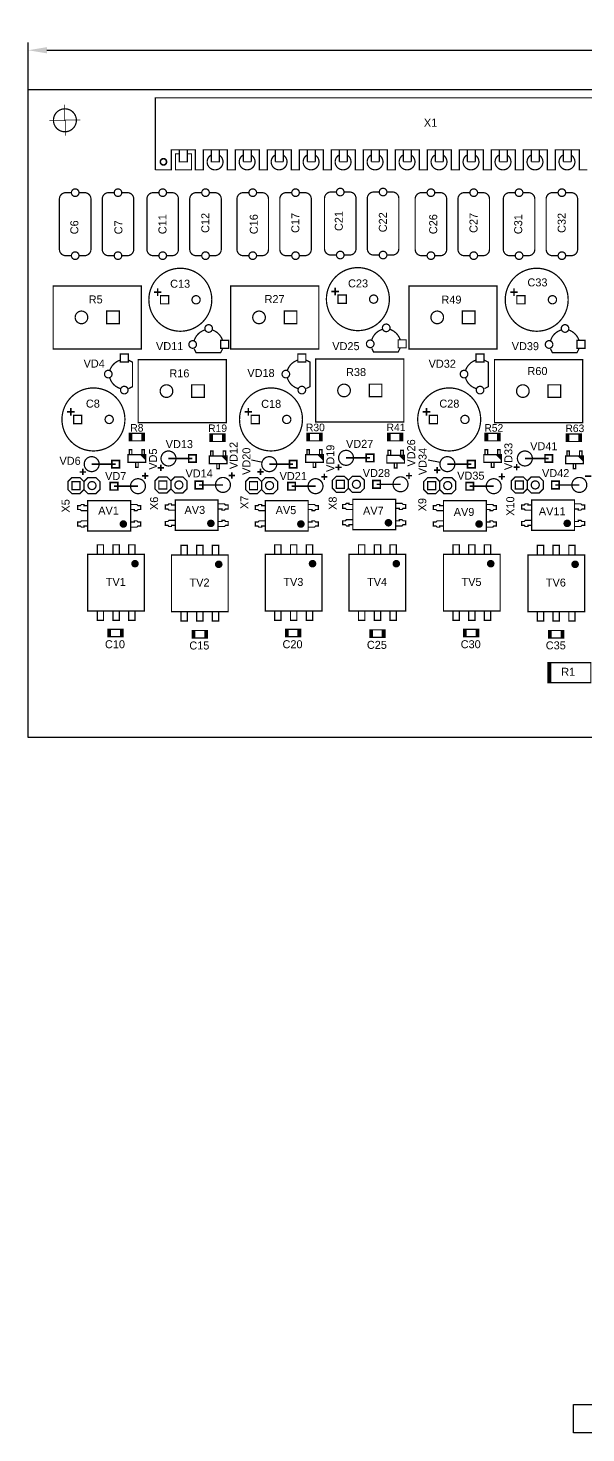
# Model space of a CAD drawing. Extents: x -76 to 472, y -275 to 339.
# Drawn here: x -76.5 to 12.1, y -261.5 to -38.4 of the extents above; entities that cross this region are included whole.
import ezdxf
from ezdxf.enums import TextEntityAlignment as Align

# ---------------------------------------------------------------- set-up
doc = ezdxf.new("R2010")
doc.units = 0
doc.header["$MEASUREMENT"] = 0
doc.layers.get('0').update_dxf_attribs({"linetype": 'CONTINUOUS'})
doc.layers.get('Defpoints').update_dxf_attribs({"linetype": 'CONTINUOUS'})
doc.layers.add('BOARD', color=173, linetype='CONTINUOUS')
doc.layers.add('TOP', color=7, linetype='CONTINUOUS')
doc.layers.add('РАЗМЕРЫ', color=7, linetype='CONTINUOUS', lineweight=25)
doc.styles.add('ГОСТ А', font='', dxfattribs={"oblique": 15})
doc.styles.get('ГОСТ А').set_extended_font_data('GOST 2.304 type A')
doc.dimstyles.new('ГОСТ', dxfattribs={"dimscale": 0, "dimtxt": 2.5, "dimasz": 3, "dimexe": 1.25, "dimexo": 0, "dimtad": 1, "dimtoh": 1, "dimdec": 1, "dimrnd": 0.5, "dimtxsty": 'ГОСТ А', "dimcen": 5, "dimadec": 1, "dimazin": 2, "dimtfac": 0.75, "dimtdec": 4, "dimtmove": 1, "dimatfit": 3, "dimfxl": 1, "dimtolj": 1, "dimarcsym": 0})

# ---------------------------------------------------------------- blocks, each defined once
blk = doc.blocks.new('*D21')
at = {"layer": 'Defpoints', "color": 0}
for p in [(156.418, -41.96), (-76.5, -48.21), (156.418, -48.21)]:
    blk.add_point(p, dxfattribs=at)
at = {"layer": 'РАЗМЕРЫ', "color": 0, "lineweight": -2}
for p, q in [((-76.5, -48.21), (-76.5, -40.71)), ((-73.5, -41.96), (153.418, -41.96)), ((156.418, -48.21), (156.418, -40.71))]:
    blk.add_line(p, q, dxfattribs=at)
at = {"layer": 'РАЗМЕРЫ', "color": 0}
for points in [[(-73.5, -41.46), (-73.5, -42.46), (-76.5, -41.96)], [(153.418, -42.46), (153.418, -41.46), (156.418, -41.96)]]:
    blk.add_solid(points, dxfattribs=at)
at = {"layer": 'РАЗМЕРЫ', "color": 0, "linetype": 'ByBlock', "insert": (39.959, -40.085), "char_height": 2.5, "attachment_point": 5, "style": 'ГОСТ А'}
blk.add_mtext('\\A1;233*', dxfattribs=at)

msp = doc.modelspace()

# ---------------------------------------------------------------- linework, layer by layer
at = {"linetype": 'Continuous'}
msp.add_lwpolyline([(10.11, -256.95), (30.11, -256.95), (30.11, -261.45), (10.11, -261.45)], close=True, dxfattribs=at)
at = {"layer": 'BOARD'}
msp.add_lwpolyline([(156.42, -151.08), (-76.5, -151.08), (-76.5, -48.21), (156.42, -48.21)], close=True, dxfattribs=at)
at = {"layer": 'TOP', "linetype": 'ByBlock'}
for p, q in [((-39.47, -107.37), (-41.02, -107.01)), ((-11.06, -107.42), (-12.97, -107.01))]:
    msp.add_line(p, q, dxfattribs=at)
at = {"layer": 'TOP'}
for points, const_width in [([(-70.65, -51.26, -0.999945), (-70.65, -54.9, -1.000055), (-70.65, -51.26)], 0.2), ([(-55, -59.55, 1), (-55, -59.8, 1), (-55, -59.55)], 1), ([(-47.39, -58.58, 3.654356), (-46.11, -58.64)], 0.2), ([(-42.31, -58.58, 3.654339), (-41.03, -58.63)], 0.2), ([(-37.23, -58.58, 3.654339), (-35.95, -58.63)], 0.2), ([(-32.15, -58.58, 3.654339), (-30.87, -58.63)], 0.2), ([(-27.07, -58.58, 3.654339), (-25.79, -58.63)], 0.2), ([(-21.99, -58.58, 3.654339), (-20.71, -58.63)], 0.2), ([(-16.91, -58.58, 3.654339), (-15.63, -58.63)], 0.2), ([(-11.83, -58.58, 3.654339), (-10.55, -58.63)], 0.2), ([(-6.75, -58.58, 3.654339), (-5.47, -58.63)], 0.2), ([(-1.67, -58.58, 3.654339), (-0.39, -58.63)], 0.2), ([(3.41, -58.58, 3.654339), (4.69, -58.63)], 0.2), ([(8.49, -58.58, 3.654339), (9.77, -58.63)], 0.2), ([(-69.62, -64.57), (-70.52, -64.57, 0.414214), (-71.52, -65.57), (-71.52, -73.57, 0.414214), (-70.52, -74.57), (-69.62, -74.57)], 0.2), ([(-69.02, -63.97, 1), (-69.02, -65.17, 1), (-69.02, -63.97)], 0.2), ([(-68.42, -64.57), (-67.52, -64.57, -0.414214), (-66.52, -65.57), (-66.52, -73.57, -0.414214), (-67.52, -74.57), (-68.42, -74.57)], 0.2), ([(-62.82, -74.57), (-63.72, -74.57, -0.414214), (-64.72, -73.57), (-64.72, -65.57, -0.414214), (-63.72, -64.57), (-62.82, -64.57)], 0.2), ([(-62.22, -63.97, 1), (-62.22, -65.17, 1), (-62.22, -63.97)], 0.2), ([(-61.62, -74.57), (-60.72, -74.57, 0.414214), (-59.72, -73.57), (-59.72, -65.57, 0.414214), (-60.72, -64.57), (-61.62, -64.57)], 0.2), ([(-55.72, -64.57), (-56.62, -64.57, 0.414214), (-57.62, -65.57), (-57.62, -73.57, 0.414214), (-56.62, -74.57), (-55.72, -74.57)], 0.2), ([(-55.12, -63.97, 1), (-55.12, -65.17, 1), (-55.12, -63.97)], 0.2), ([(-54.52, -64.57), (-53.62, -64.57, -0.414214), (-52.62, -65.57), (-52.62, -73.57, -0.414214), (-53.62, -74.57), (-54.52, -74.57)], 0.2), ([(-48.92, -74.57), (-49.82, -74.57, -0.414214), (-50.82, -73.57), (-50.82, -65.57, -0.414214), (-49.82, -64.57), (-48.92, -64.57)], 0.2), ([(-48.32, -63.97, 1), (-48.32, -65.17, 1), (-48.32, -63.97)], 0.2), ([(-47.72, -74.57), (-46.82, -74.57, 0.414214), (-45.82, -73.57), (-45.82, -65.57, 0.414214), (-46.82, -64.57), (-47.72, -64.57)], 0.2), ([(-41.42, -64.57), (-42.32, -64.57, 0.414214), (-43.32, -65.57), (-43.32, -73.57, 0.414214), (-42.32, -74.57), (-41.42, -74.57)], 0.2), ([(-40.82, -63.97, 1), (-40.82, -65.17, 1), (-40.82, -63.97)], 0.2), ([(-40.22, -64.57), (-39.32, -64.57, -0.414214), (-38.32, -65.57), (-38.32, -73.57, -0.414214), (-39.32, -74.57), (-40.22, -74.57)], 0.2), ([(-34.62, -74.57), (-35.52, -74.57, -0.414214), (-36.52, -73.57), (-36.52, -65.57, -0.414214), (-35.52, -64.57), (-34.62, -64.57)], 0.2), ([(-34.02, -63.97, 1), (-34.02, -65.17, 1), (-34.02, -63.97)], 0.2), ([(-33.42, -74.57), (-32.52, -74.57, 0.414214), (-31.52, -73.57), (-31.52, -65.57, 0.414214), (-32.52, -64.57), (-33.42, -64.57)], 0.2), ([(-27.52, -64.47), (-28.42, -64.47, 0.414214), (-29.42, -65.47), (-29.42, -73.47, 0.414214), (-28.42, -74.47), (-27.52, -74.47)], 0.2), ([(-26.92, -63.87, 1), (-26.92, -65.07, 1), (-26.92, -63.87)], 0.2), ([(-26.32, -64.47), (-25.42, -64.47, -0.414214), (-24.42, -65.47), (-24.42, -73.47, -0.414214), (-25.42, -74.47), (-26.32, -74.47)], 0.2), ([(-20.72, -74.47), (-21.62, -74.47, -0.414214), (-22.62, -73.47), (-22.62, -65.47, -0.414214), (-21.62, -64.47), (-20.72, -64.47)], 0.2), ([(-20.12, -63.87, 1), (-20.12, -65.07, 1), (-20.12, -63.87)], 0.2), ([(-19.52, -74.47), (-18.62, -74.47, 0.414214), (-17.62, -73.47), (-17.62, -65.47, 0.414214), (-18.62, -64.47), (-19.52, -64.47)], 0.2), ([(-13.12, -64.57), (-14.02, -64.57, 0.414214), (-15.02, -65.57), (-15.02, -73.57, 0.414214), (-14.02, -74.57), (-13.12, -74.57)], 0.2), ([(-12.52, -63.97, 1), (-12.52, -65.17, 1), (-12.52, -63.97)], 0.2), ([(-11.92, -64.57), (-11.02, -64.57, -0.414214), (-10.02, -65.57), (-10.02, -73.57, -0.414214), (-11.02, -74.57), (-11.92, -74.57)], 0.2), ([(-6.32, -74.57), (-7.22, -74.57, -0.414214), (-8.22, -73.57), (-8.22, -65.57, -0.414214), (-7.22, -64.57), (-6.32, -64.57)], 0.2), ([(-5.72, -63.97, 1), (-5.72, -65.17, 1), (-5.72, -63.97)], 0.2), ([(-5.12, -74.57), (-4.22, -74.57, 0.414214), (-3.22, -73.57), (-3.22, -65.57, 0.414214), (-4.22, -64.57), (-5.12, -64.57)], 0.2), ([(0.88, -64.57), (-0.02, -64.57, 0.414214), (-1.02, -65.57), (-1.02, -73.57, 0.414214), (-0.02, -74.57), (0.88, -74.57)], 0.2), ([(1.48, -63.97, 1), (1.48, -65.17, 1), (1.48, -63.97)], 0.2), ([(2.08, -64.57), (2.98, -64.57, -0.414214), (3.98, -65.57), (3.98, -73.57, -0.414214), (2.98, -74.57), (2.08, -74.57)], 0.2), ([(7.68, -74.57), (6.78, -74.57, -0.414214), (5.78, -73.57), (5.78, -65.57, -0.414214), (6.78, -64.57), (7.68, -64.57)], 0.2), ([(8.28, -63.97, 1), (8.28, -65.17, 1), (8.28, -63.97)], 0.2), ([(8.88, -74.57), (9.78, -74.57, 0.414214), (10.78, -73.57), (10.78, -65.57, 0.414214), (9.78, -64.57), (8.88, -64.57)], 0.2), ([(-69.02, -73.97, 1), (-69.02, -75.17, 1), (-69.02, -73.97)], 0.2), ([(-62.22, -73.97, 1), (-62.22, -75.17, 1), (-62.22, -73.97)], 0.2), ([(-55.12, -73.97, 1), (-55.12, -75.17, 1), (-55.12, -73.97)], 0.2), ([(-48.32, -73.97, 1), (-48.32, -75.17, 1), (-48.32, -73.97)], 0.2), ([(-40.82, -73.97, 1), (-40.82, -75.17, 1), (-40.82, -73.97)], 0.2), ([(-34.02, -73.97, 1), (-34.02, -75.17, 1), (-34.02, -73.97)], 0.2), ([(-26.92, -73.87, 1), (-26.92, -75.07, 1), (-26.92, -73.87)], 0.2), ([(-20.12, -73.87, 1), (-20.12, -75.07, 1), (-20.12, -73.87)], 0.2), ([(-12.52, -73.97, 1), (-12.52, -75.17, 1), (-12.52, -73.97)], 0.2), ([(-5.72, -73.97, 1), (-5.72, -75.17, 1), (-5.72, -73.97)], 0.2), ([(1.48, -73.97, 1), (1.48, -75.17, 1), (1.48, -73.97)], 0.2), ([(8.28, -73.97, 1), (8.28, -75.17, 1), (8.28, -73.97)], 0.2), ([(-52.32, -76.57, 1), (-52.32, -86.57, 1), (-52.32, -76.57)], 0.2), ([(-24.12, -76.47, 1), (-24.12, -86.47, 1), (-24.12, -76.47)], 0.2), ([(4.28, -76.57, 1), (4.28, -86.57, 1), (4.28, -76.57)], 0.2), ([(-49.82, -80.92, 1), (-49.82, -82.22, 1), (-49.82, -80.92)], 0.2), ([(-49.82, -80.92, 1), (-49.82, -82.22, 1), (-49.82, -80.92)], 0.2), ([(-21.62, -80.82, 1), (-21.62, -82.12, 1), (-21.62, -80.82)], 0.2), ([(-21.62, -80.82, 1), (-21.62, -82.12, 1), (-21.62, -80.82)], 0.2), ([(6.78, -80.92, 1), (6.78, -82.22, 1), (6.78, -80.92)], 0.2), ([(6.78, -80.92, 1), (6.78, -82.22, 1), (6.78, -80.92)], 0.2), ([(-68.02, -83.37, 1), (-68.02, -85.37, 1), (-68.02, -83.37)], 0.2), ([(-39.82, -83.37, 1), (-39.82, -85.37, 1), (-39.82, -83.37)], 0.2), ([(-11.52, -83.37, 1), (-11.52, -85.37, 1), (-11.52, -83.37)], 0.2), ([(-50.12, -88.07, -0.256196), (-48.42, -86.37)], 0.2), ([(-47.82, -85.53, 1), (-47.82, -86.73, 1), (-47.82, -85.53)], 0.2), ([(-47.22, -86.37, -0.22964), (-45.62, -87.97)], 0.2), ([(-21.92, -87.97, -0.256196), (-20.22, -86.27)], 0.2), ([(-19.62, -85.43, 1), (-19.62, -86.63, 1), (-19.62, -85.43)], 0.2), ([(-19.02, -86.27, -0.22964), (-17.42, -87.87)], 0.2), ([(6.48, -88.07, -0.256196), (8.18, -86.37)], 0.2), ([(8.78, -85.53, 1), (8.78, -86.73, 1), (8.78, -85.53)], 0.2), ([(9.38, -86.37, -0.22964), (10.98, -87.97)], 0.2), ([(-50.36, -88.07, 1), (-50.36, -89.27, 1), (-50.36, -88.07)], 0.2), ([(-22.16, -87.97, 1), (-22.16, -89.17, 1), (-22.16, -87.97)], 0.2), ([(6.24, -88.07, 1), (6.24, -89.27, 1), (6.24, -88.07)], 0.2), ([(-63.52, -92.77, -0.22964), (-61.92, -91.17)], 0.2), ([(-35.32, -92.77, -0.22964), (-33.72, -91.17)], 0.2), ([(-7.02, -92.77, -0.22964), (-5.42, -91.17)], 0.2), ([(-63.76, -92.77, 1), (-63.76, -93.97, 1), (-63.76, -92.77)], 0.2), ([(-35.56, -92.77, 1), (-35.56, -93.97, 1), (-35.56, -92.77)], 0.2), ([(-7.26, -92.77, 1), (-7.26, -93.97, 1), (-7.26, -92.77)], 0.2), ([(-66.12, -95.57, 1), (-66.12, -105.57, 1), (-66.12, -95.57)], 0.2), ([(-61.82, -95.67, -0.256196), (-63.52, -93.97)], 0.2), ([(-61.22, -95.31, 1), (-61.22, -96.51, 1), (-61.22, -95.31)], 0.2), ([(-54.52, -95.07, 1), (-54.52, -97.07, 1), (-54.52, -95.07)], 0.2), ([(-37.92, -95.57, 1), (-37.92, -105.57, 1), (-37.92, -95.57)], 0.2), ([(-33.62, -95.67, -0.256196), (-35.32, -93.97)], 0.2), ([(-33.02, -95.31, 1), (-33.02, -96.51, 1), (-33.02, -95.31)], 0.2), ([(-26.32, -94.97, 1), (-26.32, -96.97, 1), (-26.32, -94.97)], 0.2), ([(-9.62, -95.57, 1), (-9.62, -105.57, 1), (-9.62, -95.57)], 0.2), ([(-5.32, -95.67, -0.256196), (-7.02, -93.97)], 0.2), ([(-4.72, -95.31, 1), (-4.72, -96.51, 1), (-4.72, -95.31)], 0.2), ([(2.08, -95.07, 1), (2.08, -97.07, 1), (2.08, -95.07)], 0.2), ([(-63.62, -99.92, 1), (-63.62, -101.22, 1), (-63.62, -99.92)], 0.2), ([(-63.62, -99.92, 1), (-63.62, -101.22, 1), (-63.62, -99.92)], 0.2), ([(-35.42, -99.92, 1), (-35.42, -101.22, 1), (-35.42, -99.92)], 0.2), ([(-35.42, -99.92, 1), (-35.42, -101.22, 1), (-35.42, -99.92)], 0.2), ([(-7.12, -99.92, 1), (-7.12, -101.22, 1), (-7.12, -99.92)], 0.2), ([(-7.12, -99.92, 1), (-7.12, -101.22, 1), (-7.12, -99.92)], 0.2), ([(-66.4, -106.48, 1), (-66.4, -108.85, 1), (-66.4, -106.48)], 0.2), ([(-54.2, -105.58, 1), (-54.2, -107.95, 1), (-54.2, -105.58)], 0.2), ([(-38.2, -106.48, 1), (-38.2, -108.85, 1), (-38.2, -106.48)], 0.2), ([(-26, -105.48, 1), (-26, -107.85, 1), (-26, -105.48)], 0.2), ([(-9.9, -106.48, 1), (-9.9, -108.85, 1), (-9.9, -106.48)], 0.2), ([(2.4, -105.58, 1), (2.4, -107.95, 1), (2.4, -105.58)], 0.2), ([(-66.35, -110.43, 1), (-66.35, -111.7, 1), (-66.35, -110.43)], 0.2), ([(-59.05, -109.98, 1), (-59.05, -112.35, 1), (-59.05, -109.98)], 0.2), ([(-52.55, -110.33, 1), (-52.55, -111.6, 1), (-52.55, -110.33)], 0.2), ([(-45.55, -109.78, 1), (-45.55, -112.15, 1), (-45.55, -109.78)], 0.2), ([(-38.15, -110.43, 1), (-38.15, -111.7, 1), (-38.15, -110.43)], 0.2), ([(-30.85, -109.98, 1), (-30.85, -112.35, 1), (-30.85, -109.98)], 0.2), ([(-24.35, -110.23, 1), (-24.35, -111.5, 1), (-24.35, -110.23)], 0.2), ([(-17.35, -109.68, 1), (-17.35, -112.05, 1), (-17.35, -109.68)], 0.2), ([(-9.85, -110.43, 1), (-9.85, -111.7, 1), (-9.85, -110.43)], 0.2), ([(-2.55, -109.98, 1), (-2.55, -112.35, 1), (-2.55, -109.98)], 0.2), ([(4.05, -110.33, 1), (4.05, -111.6, 1), (4.05, -110.33)], 0.2), ([(11.05, -109.78, 1), (11.05, -112.15, 1), (11.05, -109.78)], 0.2), ([(-61.37, -116.87, 1), (-61.37, -117.47, 1), (-61.37, -116.87)], 0.6), ([(-47.47, -116.77, 1), (-47.47, -117.37, 1), (-47.47, -116.77)], 0.6), ([(-33.17, -116.87, 1), (-33.17, -117.47, 1), (-33.17, -116.87)], 0.6), ([(-19.27, -116.67, 1), (-19.27, -117.27, 1), (-19.27, -116.67)], 0.6), ([(-4.87, -116.87, 1), (-4.87, -117.47, 1), (-4.87, -116.87)], 0.6), ([(9.13, -116.77, 1), (9.13, -117.37, 1), (9.13, -116.77)], 0.6), ([(-59.52, -123.17, 1), (-59.52, -123.77, 1), (-59.52, -123.17)], 0.6), ([(-46.22, -123.27, 1), (-46.22, -123.87, 1), (-46.22, -123.27)], 0.6), ([(-31.32, -123.17, 1), (-31.32, -123.77, 1), (-31.32, -123.17)], 0.6), ([(-18.02, -123.17, 1), (-18.02, -123.77, 1), (-18.02, -123.17)], 0.6), ([(-3.02, -123.17, 1), (-3.02, -123.77, 1), (-3.02, -123.17)], 0.6), ([(10.38, -123.27, 1), (10.38, -123.87, 1), (10.38, -123.27)], 0.6)]:
    msp.add_lwpolyline(points, format="xyb", dxfattribs=dict(at, const_width=const_width))
for points, const_width in [([(-70.7, -50.62), (-70.7, -53.02), (-70.65, -53.07), (-70.65, -53.08), (-70.61, -53.12), (-70.6, -53.12), (-70.6, -55.52)], 0.1), ([(-56.27, -60.95), (-56.27, -49.52), (28.82, -49.52), (28.82, -60.95)], 0.2), ([(-68.2, -53.02), (-70.6, -53.02), (-70.65, -53.07), (-70.65, -53.08), (-70.68, -53.12), (-73.1, -53.12)], 0.1), ([(12.31, -60.95), (11.04, -60.95), (11.04, -57.77), (7.23, -57.77), (7.23, -60.95), (5.96, -60.95), (5.96, -57.77), (2.15, -57.77), (2.15, -60.95), (0.88, -60.95), (0.88, -57.77), (-2.93, -57.77), (-2.93, -60.95), (-4.2, -60.95), (-4.2, -57.77), (-8.01, -57.77), (-8.01, -60.95), (-9.28, -60.95), (-9.28, -57.77), (-13.09, -57.77), (-13.09, -60.95), (-14.36, -60.95), (-14.36, -57.77), (-18.17, -57.77), (-18.17, -60.95), (-19.44, -60.95), (-19.44, -57.77), (-23.25, -57.77), (-23.25, -60.95), (-24.52, -60.95), (-24.52, -57.77), (-28.33, -57.77), (-28.33, -60.95), (-29.6, -60.95), (-29.6, -57.77), (-33.41, -57.77), (-33.41, -60.95), (-34.68, -60.95), (-34.68, -57.77), (-38.49, -57.77), (-38.49, -60.95), (-39.76, -60.95), (-39.76, -57.77), (-43.57, -57.77), (-43.57, -60.95), (-44.84, -60.95), (-44.84, -57.77), (-48.65, -57.77), (-48.65, -60.95), (-49.92, -60.95), (-49.92, -57.77), (-53.73, -57.77), (-53.73, -60.95), (-56.27, -60.95)], 0.2), ([(-52.46, -57.77), (-52.46, -59.68), (-51.19, -59.68), (-51.19, -57.77)], 0.2), ([(-47.38, -57.77), (-47.38, -59.68), (-46.11, -59.68), (-46.11, -57.77)], 0.2), ([(-42.3, -57.77), (-42.3, -59.67)], 0.2), ([(-41.03, -59.67), (-41.03, -57.77)], 0.2), ([(-37.22, -57.77), (-37.22, -59.67)], 0.2), ([(-35.95, -59.67), (-35.95, -57.77)], 0.2), ([(-32.14, -57.77), (-32.14, -59.67)], 0.2), ([(-30.87, -59.67), (-30.87, -57.77)], 0.2), ([(-27.06, -57.77), (-27.06, -59.67)], 0.2), ([(-25.79, -59.67), (-25.79, -57.77)], 0.2), ([(-21.98, -57.77), (-21.98, -59.67)], 0.2), ([(-20.71, -59.67), (-20.71, -57.77)], 0.2), ([(-16.9, -57.77), (-16.9, -59.67)], 0.2), ([(-15.63, -59.67), (-15.63, -57.77)], 0.2), ([(-11.82, -57.77), (-11.82, -59.67)], 0.2), ([(-10.55, -59.67), (-10.55, -57.77)], 0.2), ([(-6.74, -57.77), (-6.74, -59.67)], 0.2), ([(-5.47, -59.67), (-5.47, -57.77)], 0.2), ([(-1.66, -57.77), (-1.66, -59.67)], 0.2), ([(-0.39, -59.67), (-0.39, -57.77)], 0.2), ([(3.42, -57.77), (3.42, -59.67)], 0.2), ([(4.69, -59.67), (4.69, -57.77)], 0.2), ([(8.5, -57.77), (8.5, -59.67)], 0.2), ([(9.77, -59.67), (9.77, -57.77)], 0.2), ([(-51.19, -58.41), (-50.55, -58.41), (-50.55, -60.95), (-53.09, -60.95), (-53.09, -58.41), (-52.46, -58.41)], 0.2), ([(-42.3, -59.67), (-41.03, -59.67)], 0.2), ([(-37.22, -59.67), (-35.95, -59.67)], 0.2), ([(-32.14, -59.67), (-30.87, -59.67)], 0.2), ([(-27.06, -59.67), (-25.79, -59.67)], 0.2), ([(-21.98, -59.67), (-20.71, -59.67)], 0.2), ([(-16.9, -59.67), (-15.63, -59.67)], 0.2), ([(-11.82, -59.67), (-10.55, -59.67)], 0.2), ([(-6.74, -59.67), (-5.47, -59.67)], 0.2), ([(-1.66, -59.67), (-0.39, -59.67)], 0.2), ([(3.42, -59.67), (4.69, -59.67)], 0.2), ([(8.5, -59.67), (9.77, -59.67)], 0.2), ([(-58.52, -89.37), (-72.52, -89.37), (-72.52, -79.37), (-58.52, -79.37), (-58.52, -89.37)], 0.2), ([(-56.52, -80.37), (-55.32, -80.37)], 0.25), ([(-55.92, -79.77), (-55.92, -80.97)], 0.25), ([(-30.32, -89.37), (-44.32, -89.37), (-44.32, -79.37), (-30.32, -79.37), (-30.32, -89.37)], 0.2), ([(-28.32, -80.27), (-27.12, -80.27)], 0.25), ([(-27.72, -79.67), (-27.72, -80.87)], 0.25), ([(-2.02, -89.37), (-16.02, -89.37), (-16.02, -79.37), (-2.02, -79.37), (-2.02, -89.37)], 0.2), ([(0.08, -80.37), (1.28, -80.37)], 0.25), ([(0.68, -79.77), (0.68, -80.97)], 0.25), ([(-54.17, -80.92), (-54.17, -82.22), (-55.47, -82.22), (-55.47, -80.92), (-54.17, -80.92), (-54.17, -82.22), (-55.47, -82.22)], 0.2), ([(-25.97, -80.82), (-25.97, -82.12), (-27.27, -82.12), (-27.27, -80.82), (-25.97, -80.82), (-25.97, -82.12), (-27.27, -82.12)], 0.2), ([(2.43, -80.92), (2.43, -82.22), (1.13, -82.22), (1.13, -80.92), (2.43, -80.92), (2.43, -82.22), (1.13, -82.22)], 0.2), ([(-62.02, -85.37), (-64.02, -85.37), (-64.02, -83.37), (-62.02, -83.37), (-62.02, -85.37)], 0.2), ([(-33.82, -85.37), (-35.82, -85.37), (-35.82, -83.37), (-33.82, -83.37), (-33.82, -85.37)], 0.2), ([(-5.52, -85.37), (-7.52, -85.37), (-7.52, -83.37), (-5.52, -83.37), (-5.52, -85.37)], 0.2), ([(-45.92, -89.3), (-44.65, -89.3), (-44.65, -88.03), (-45.92, -88.03), (-45.92, -89.3)], 0.2), ([(-17.42, -89.27), (-17.72, -89.87), (-21.62, -89.87), (-21.92, -89.27)], 0.2), ([(-17.72, -89.2), (-16.45, -89.2), (-16.45, -87.93), (-17.72, -87.93), (-17.72, -89.2)], 0.2), ([(10.68, -89.3), (11.95, -89.3), (11.95, -88.03), (10.68, -88.03), (10.68, -89.3)], 0.2), ([(-60.59, -91.46), (-60.59, -90.19), (-61.86, -90.19), (-61.86, -91.46), (-60.59, -91.46)], 0.2), ([(-60.52, -91.17), (-59.92, -91.47), (-59.92, -95.37), (-60.52, -95.67)], 0.2), ([(-45.02, -101.07), (-59.02, -101.07), (-59.02, -91.07), (-45.02, -91.07), (-45.02, -101.07)], 0.2), ([(-45.62, -89.37), (-45.92, -89.97), (-49.82, -89.97), (-50.12, -89.37)], 0.2), ([(-32.39, -91.46), (-32.39, -90.19), (-33.66, -90.19), (-33.66, -91.46), (-32.39, -91.46)], 0.2), ([(-32.32, -91.17), (-31.72, -91.47), (-31.72, -95.37), (-32.32, -95.67)], 0.2), ([(-16.82, -100.97), (-30.82, -100.97), (-30.82, -90.97), (-16.82, -90.97), (-16.82, -100.97)], 0.2), ([(-4.09, -91.46), (-4.09, -90.19), (-5.36, -90.19), (-5.36, -91.46), (-4.09, -91.46)], 0.2), ([(-4.02, -91.17), (-3.42, -91.47), (-3.42, -95.37), (-4.02, -95.67)], 0.2), ([(11.58, -101.07), (-2.42, -101.07), (-2.42, -91.07), (11.58, -91.07), (11.58, -101.07)], 0.2), ([(10.98, -89.37), (10.68, -89.97), (6.78, -89.97), (6.48, -89.37)], 0.2), ([(-48.52, -97.07), (-50.52, -97.07), (-50.52, -95.07), (-48.52, -95.07), (-48.52, -97.07)], 0.2), ([(-20.32, -96.97), (-22.32, -96.97), (-22.32, -94.97), (-20.32, -94.97), (-20.32, -96.97)], 0.2), ([(8.08, -97.07), (6.08, -97.07), (6.08, -95.07), (8.08, -95.07), (8.08, -97.07)], 0.2), ([(-70.32, -99.37), (-69.12, -99.37)], 0.25), ([(-69.72, -98.77), (-69.72, -99.97)], 0.25), ([(-67.97, -99.92), (-67.97, -101.22), (-69.27, -101.22), (-69.27, -99.92), (-67.97, -99.92), (-67.97, -101.22), (-69.27, -101.22)], 0.2), ([(-42.12, -99.37), (-40.92, -99.37)], 0.25), ([(-41.52, -98.77), (-41.52, -99.97)], 0.25), ([(-39.77, -99.92), (-39.77, -101.22), (-41.07, -101.22), (-41.07, -99.92), (-39.77, -99.92), (-39.77, -101.22), (-41.07, -101.22)], 0.2), ([(-13.82, -99.37), (-12.62, -99.37)], 0.25), ([(-13.22, -98.77), (-13.22, -99.97)], 0.25), ([(-11.47, -99.92), (-11.47, -101.22), (-12.77, -101.22), (-12.77, -99.92), (-11.47, -99.92), (-11.47, -101.22), (-12.77, -101.22)], 0.2), ([(-58.02, -103.97), (-58.02, -102.77), (-60.42, -102.77), (-60.42, -103.97), (-58.02, -103.97)], 0.2), ([(-60.22, -102.77), (-60.22, -103.97)], 0.2), ([(-60.02, -102.77), (-60.02, -103.97)], 0.2), ([(-58.42, -102.77), (-58.42, -103.97)], 0.2), ([(-58.22, -102.77), (-58.22, -103.97)], 0.2), ([(-45.22, -104.07), (-45.22, -102.87), (-47.62, -102.87), (-47.62, -104.07), (-45.22, -104.07)], 0.2), ([(-47.42, -102.87), (-47.42, -104.07)], 0.2), ([(-47.22, -102.87), (-47.22, -104.07)], 0.2), ([(-45.62, -102.87), (-45.62, -104.07)], 0.2), ([(-45.42, -102.87), (-45.42, -104.07)], 0.2), ([(-29.82, -103.97), (-29.82, -102.77), (-32.22, -102.77), (-32.22, -103.97), (-29.82, -103.97)], 0.2), ([(-32.02, -102.77), (-32.02, -103.97)], 0.2), ([(-31.82, -102.77), (-31.82, -103.97)], 0.2), ([(-30.22, -102.77), (-30.22, -103.97)], 0.2), ([(-30.02, -102.77), (-30.02, -103.97)], 0.2), ([(-17.02, -103.97), (-17.02, -102.77), (-19.42, -102.77), (-19.42, -103.97), (-17.02, -103.97)], 0.2), ([(-19.22, -102.77), (-19.22, -103.97)], 0.2), ([(-19.02, -102.77), (-19.02, -103.97)], 0.2), ([(-17.42, -102.77), (-17.42, -103.97)], 0.2), ([(-17.22, -102.77), (-17.22, -103.97)], 0.2), ([(-1.52, -103.97), (-1.52, -102.77), (-3.92, -102.77), (-3.92, -103.97), (-1.52, -103.97)], 0.2), ([(-3.72, -102.77), (-3.72, -103.97)], 0.2), ([(-3.52, -102.77), (-3.52, -103.97)], 0.2), ([(-1.92, -102.77), (-1.92, -103.97)], 0.2), ([(-1.72, -102.77), (-1.72, -103.97)], 0.2), ([(11.38, -104.07), (11.38, -102.87), (8.98, -102.87), (8.98, -104.07), (11.38, -104.07)], 0.2), ([(9.18, -102.87), (9.18, -104.07)], 0.2), ([(9.38, -102.87), (9.38, -104.07)], 0.2), ([(10.98, -102.87), (10.98, -104.07)], 0.2), ([(11.18, -102.87), (11.18, -104.07)], 0.2), ([(-62, -108.27), (-63.2, -108.27), (-63.2, -107.07), (-62, -107.07), (-62, -108.27)], 0.25), ([(-60.62, -107.37), (-59.42, -107.37), (-59.42, -108.17), (-59.02, -108.17), (-59.02, -107.37), (-57.82, -107.37), (-57.82, -106.17), (-60.62, -106.17), (-60.62, -107.37)], 0.2), ([(-60.02, -106.17), (-60.02, -105.37), (-60.42, -105.37), (-60.42, -106.17)], 0.2), ([(-58.62, -106.17), (-57.82, -106.97)], 0.2), ([(-57.82, -106.77), (-58.42, -106.17), (-58.42, -105.37), (-58.02, -105.37), (-58.02, -106.17)], 0.2), ([(-58.22, -106.17), (-57.82, -106.57)], 0.2), ([(-50.4, -106.77), (-54.2, -106.77)], 0.25), ([(-49.8, -107.37), (-51, -107.37), (-51, -106.17), (-49.8, -106.17), (-49.8, -107.37)], 0.25), ([(-47.72, -107.57), (-46.52, -107.57), (-46.52, -108.37), (-46.12, -108.37), (-46.12, -107.57), (-44.92, -107.57), (-44.92, -106.37), (-47.72, -106.37), (-47.72, -107.57)], 0.2), ([(-47.12, -106.37), (-47.12, -105.57), (-47.52, -105.57), (-47.52, -106.37)], 0.2), ([(-45.72, -106.37), (-44.92, -107.17)], 0.2), ([(-44.92, -106.97), (-45.52, -106.37), (-45.52, -105.57), (-45.12, -105.57), (-45.12, -106.37)], 0.2), ([(-45.32, -106.37), (-44.92, -106.77)], 0.2), ([(-33.8, -108.27), (-35, -108.27), (-35, -107.07), (-33.8, -107.07), (-33.8, -108.27)], 0.25), ([(-32.42, -107.37), (-31.22, -107.37), (-31.22, -108.17), (-30.82, -108.17), (-30.82, -107.37), (-29.62, -107.37), (-29.62, -106.17), (-32.42, -106.17), (-32.42, -107.37)], 0.2), ([(-31.82, -106.17), (-31.82, -105.37), (-32.22, -105.37), (-32.22, -106.17)], 0.2), ([(-30.42, -106.17), (-29.62, -106.97)], 0.2), ([(-29.62, -106.77), (-30.22, -106.17), (-30.22, -105.37), (-29.82, -105.37), (-29.82, -106.17)], 0.2), ([(-30.02, -106.17), (-29.62, -106.57)], 0.2), ([(-22.2, -106.67), (-26, -106.67)], 0.25), ([(-21.6, -107.27), (-22.8, -107.27), (-22.8, -106.07), (-21.6, -106.07), (-21.6, -107.27)], 0.25), ([(-19.52, -107.47), (-18.32, -107.47), (-18.32, -108.27), (-17.92, -108.27), (-17.92, -107.47), (-16.72, -107.47), (-16.72, -106.27), (-19.52, -106.27), (-19.52, -107.47)], 0.2), ([(-18.92, -106.27), (-18.92, -105.47), (-19.32, -105.47), (-19.32, -106.27)], 0.2), ([(-17.52, -106.27), (-16.72, -107.07)], 0.2), ([(-16.72, -106.87), (-17.32, -106.27), (-17.32, -105.47), (-16.92, -105.47), (-16.92, -106.27)], 0.2), ([(-17.12, -106.27), (-16.72, -106.67)], 0.2), ([(-5.5, -108.27), (-6.7, -108.27), (-6.7, -107.07), (-5.5, -107.07), (-5.5, -108.27)], 0.25), ([(-4.12, -107.37), (-2.92, -107.37), (-2.92, -108.17), (-2.52, -108.17), (-2.52, -107.37), (-1.32, -107.37), (-1.32, -106.17), (-4.12, -106.17), (-4.12, -107.37)], 0.2), ([(-3.52, -106.17), (-3.52, -105.37), (-3.92, -105.37), (-3.92, -106.17)], 0.2), ([(-2.12, -106.17), (-1.32, -106.97)], 0.2), ([(-1.32, -106.77), (-1.92, -106.17), (-1.92, -105.37), (-1.52, -105.37), (-1.52, -106.17)], 0.2), ([(-1.72, -106.17), (-1.32, -106.57)], 0.2), ([(6.2, -106.77), (2.4, -106.77)], 0.25), ([(6.8, -107.37), (5.6, -107.37), (5.6, -106.17), (6.8, -106.17), (6.8, -107.37)], 0.25), ([(8.88, -107.57), (10.08, -107.57), (10.08, -108.37), (10.48, -108.37), (10.48, -107.57), (11.68, -107.57), (11.68, -106.37), (8.88, -106.37), (8.88, -107.57)], 0.2), ([(9.48, -106.37), (9.48, -105.57), (9.08, -105.57), (9.08, -106.37)], 0.2), ([(10.88, -106.37), (11.68, -107.17)], 0.2), ([(11.68, -106.97), (11.08, -106.37), (11.08, -105.57), (11.48, -105.57), (11.48, -106.37)], 0.2), ([(11.28, -106.37), (11.68, -106.77)], 0.2), ([(-67.3, -108.91), (-68.3, -108.91)], 0.25), ([(-67.8, -109.41), (-67.8, -108.41)], 0.25), ([(-62.6, -107.67), (-66.4, -107.67)], 0.25), ([(-59.02, -107.37), (-59.42, -107.37)], 0.2), ([(-57.92, -109.03), (-57.92, -110.03)], 0.25), ([(-54.93, -108.24), (-55.93, -108.24)], 0.25), ([(-55.43, -108.74), (-55.43, -107.74)], 0.25), ([(-46.12, -107.57), (-46.52, -107.57)], 0.2), ([(-44.15, -108.97), (-44.15, -109.97)], 0.25), ([(-39.1, -108.89), (-40.1, -108.89)], 0.25), ([(-39.6, -109.39), (-39.6, -108.39)], 0.25), ([(-34.4, -107.67), (-38.2, -107.67)], 0.25), ([(-30.82, -107.37), (-31.22, -107.37)], 0.2), ([(-29.45, -109.17), (-29.45, -110.17)], 0.25), ([(-26.7, -108.17), (-27.7, -108.17)], 0.25), ([(-27.2, -108.67), (-27.2, -107.67)], 0.25), ([(-17.92, -107.47), (-18.32, -107.47)], 0.2), ([(-16, -109), (-16, -110)], 0.25), ([(-11.02, -108.63), (-12.02, -108.63)], 0.25), ([(-11.52, -109.13), (-11.52, -108.13)], 0.25), ([(-6.1, -107.67), (-9.9, -107.67)], 0.25), ([(-2.52, -107.37), (-2.92, -107.37)], 0.2), ([(-1.27, -109.15), (-1.27, -110.15)], 0.25), ([(1.6, -108.16), (0.6, -108.16)], 0.25), ([(1.1, -108.66), (1.1, -107.66)], 0.25), ([(10.48, -107.57), (10.08, -107.57)], 0.2), ([(-68.26, -112.34), (-67.62, -111.7), (-66.99, -112.34), (-65.72, -112.34), (-65.08, -111.7), (-65.08, -110.43), (-65.72, -109.8), (-66.99, -109.8), (-67.62, -110.43), (-68.26, -109.8), (-69.53, -109.8), (-70.16, -110.43), (-70.16, -111.7), (-69.53, -112.34), (-68.26, -112.34)], 0.2), ([(-69.53, -110.43), (-68.26, -110.43), (-68.26, -111.7), (-69.53, -111.7), (-69.53, -110.43)], 0.2), ([(-67.62, -110.43), (-67.62, -111.7)], 0.2), ([(-63.45, -110.57), (-62.25, -110.57), (-62.25, -111.77), (-63.45, -111.77), (-63.45, -110.57)], 0.25), ([(-62.85, -111.17), (-59.05, -111.17)], 0.25), ([(-58.42, -109.53), (-57.42, -109.53)], 0.25), ([(-54.46, -112.24), (-53.82, -111.6), (-53.19, -112.24), (-51.92, -112.24), (-51.28, -111.6), (-51.28, -110.33), (-51.92, -109.7), (-53.19, -109.7), (-53.82, -110.33), (-54.46, -109.7), (-55.73, -109.7), (-56.36, -110.33), (-56.36, -111.6), (-55.73, -112.24), (-54.46, -112.24)], 0.2), ([(-55.73, -110.33), (-54.46, -110.33), (-54.46, -111.6), (-55.73, -111.6), (-55.73, -110.33)], 0.2), ([(-53.82, -110.33), (-53.82, -111.6)], 0.2), ([(-49.95, -110.37), (-48.75, -110.37), (-48.75, -111.57), (-49.95, -111.57), (-49.95, -110.37)], 0.25), ([(-49.35, -110.97), (-45.55, -110.97)], 0.25), ([(-44.65, -109.47), (-43.65, -109.47)], 0.25), ([(-40.06, -112.34), (-39.42, -111.7), (-38.79, -112.34), (-37.52, -112.34), (-36.88, -111.7), (-36.88, -110.43), (-37.52, -109.8), (-38.79, -109.8), (-39.42, -110.43), (-40.06, -109.8), (-41.33, -109.8), (-41.96, -110.43), (-41.96, -111.7), (-41.33, -112.34), (-40.06, -112.34)], 0.2), ([(-41.33, -110.43), (-40.06, -110.43), (-40.06, -111.7), (-41.33, -111.7), (-41.33, -110.43)], 0.2), ([(-39.42, -110.43), (-39.42, -111.7)], 0.2), ([(-35.25, -110.57), (-34.05, -110.57), (-34.05, -111.77), (-35.25, -111.77), (-35.25, -110.57)], 0.25), ([(-34.65, -111.17), (-30.85, -111.17)], 0.25), ([(-29.95, -109.67), (-28.95, -109.67)], 0.25), ([(-26.26, -112.14), (-25.62, -111.5), (-24.99, -112.14), (-23.72, -112.14), (-23.08, -111.5), (-23.08, -110.23), (-23.72, -109.6), (-24.99, -109.6), (-25.62, -110.23), (-26.26, -109.6), (-27.53, -109.6), (-28.16, -110.23), (-28.16, -111.5), (-27.53, -112.14), (-26.26, -112.14)], 0.2), ([(-27.53, -110.23), (-26.26, -110.23), (-26.26, -111.5), (-27.53, -111.5), (-27.53, -110.23)], 0.2), ([(-25.62, -110.23), (-25.62, -111.5)], 0.2), ([(-21.75, -110.27), (-20.55, -110.27), (-20.55, -111.47), (-21.75, -111.47), (-21.75, -110.27)], 0.25), ([(-21.15, -110.87), (-17.35, -110.87)], 0.25), ([(-16.5, -109.5), (-15.5, -109.5)], 0.25), ([(-11.76, -112.34), (-11.12, -111.7), (-10.49, -112.34), (-9.22, -112.34), (-8.58, -111.7), (-8.58, -110.43), (-9.22, -109.8), (-10.49, -109.8), (-11.12, -110.43), (-11.76, -109.8), (-13.03, -109.8), (-13.66, -110.43), (-13.66, -111.7), (-13.03, -112.34), (-11.76, -112.34)], 0.2), ([(-13.03, -110.43), (-11.76, -110.43), (-11.76, -111.7), (-13.03, -111.7), (-13.03, -110.43)], 0.2), ([(-11.12, -110.43), (-11.12, -111.7)], 0.2), ([(-6.95, -110.57), (-5.75, -110.57), (-5.75, -111.77), (-6.95, -111.77), (-6.95, -110.57)], 0.25), ([(-6.35, -111.17), (-2.55, -111.17)], 0.25), ([(-1.77, -109.65), (-0.77, -109.65)], 0.25), ([(2.14, -112.24), (2.78, -111.6), (3.41, -112.24), (4.68, -112.24), (5.32, -111.6), (5.32, -110.33), (4.68, -109.7), (3.41, -109.7), (2.78, -110.33), (2.14, -109.7), (0.87, -109.7), (0.24, -110.33), (0.24, -111.6), (0.87, -112.24), (2.14, -112.24)], 0.2), ([(0.87, -110.33), (2.14, -110.33), (2.14, -111.6), (0.87, -111.6), (0.87, -110.33)], 0.2), ([(2.78, -110.33), (2.78, -111.6)], 0.2), ([(6.65, -110.37), (7.85, -110.37), (7.85, -111.57), (6.65, -111.57), (6.65, -110.37)], 0.25), ([(7.25, -110.97), (11.05, -110.97)], 0.25), ([(11.96, -109.56), (12.96, -109.56)], 0.25), ([(-67.02, -118.27), (-67.02, -113.47), (-60.22, -113.47), (-60.22, -118.27), (-67.02, -118.27)], 0.2), ([(-53.12, -118.17), (-53.12, -113.37), (-46.32, -113.37), (-46.32, -118.17), (-53.12, -118.17)], 0.2), ([(-38.82, -118.27), (-38.82, -113.47), (-32.02, -113.47), (-32.02, -118.27), (-38.82, -118.27)], 0.2), ([(-24.92, -118.07), (-24.92, -113.27), (-18.12, -113.27), (-18.12, -118.07), (-24.92, -118.07)], 0.2), ([(-10.52, -118.27), (-10.52, -113.47), (-3.72, -113.47), (-3.72, -118.27), (-10.52, -118.27)], 0.2), ([(3.48, -118.17), (3.48, -113.37), (10.28, -113.37), (10.28, -118.17), (3.48, -118.17)], 0.2), ([(-67.02, -115.07), (-68.02, -115.07), (-68.22, -114.87), (-68.62, -114.87), (-68.62, -114.27), (-68.22, -114.27), (-68.02, -114.07), (-67.62, -114.07), (-67.62, -114.27), (-67.02, -114.27)], 0.2), ([(-60.22, -114.07), (-59.22, -114.07), (-59.02, -114.27), (-58.62, -114.27), (-58.62, -114.87), (-59.02, -114.87), (-59.22, -115.07), (-59.62, -115.07), (-59.62, -114.87), (-60.22, -114.87)], 0.2), ([(-53.12, -114.97), (-54.12, -114.97), (-54.32, -114.77), (-54.72, -114.77), (-54.72, -114.17), (-54.32, -114.17), (-54.12, -113.97), (-53.72, -113.97), (-53.72, -114.17), (-53.12, -114.17)], 0.2), ([(-46.32, -113.97), (-45.32, -113.97), (-45.12, -114.17), (-44.72, -114.17), (-44.72, -114.77), (-45.12, -114.77), (-45.32, -114.97), (-45.72, -114.97), (-45.72, -114.77), (-46.32, -114.77)], 0.2), ([(-38.82, -115.07), (-39.82, -115.07), (-40.02, -114.87), (-40.42, -114.87), (-40.42, -114.27), (-40.02, -114.27), (-39.82, -114.07), (-39.42, -114.07), (-39.42, -114.27), (-38.82, -114.27)], 0.2), ([(-32.02, -114.07), (-31.02, -114.07), (-30.82, -114.27), (-30.42, -114.27), (-30.42, -114.87), (-30.82, -114.87), (-31.02, -115.07), (-31.42, -115.07), (-31.42, -114.87), (-32.02, -114.87)], 0.2), ([(-24.92, -114.87), (-25.92, -114.87), (-26.12, -114.67), (-26.52, -114.67), (-26.52, -114.07), (-26.12, -114.07), (-25.92, -113.87), (-25.52, -113.87), (-25.52, -114.07), (-24.92, -114.07)], 0.2), ([(-18.12, -113.87), (-17.12, -113.87), (-16.92, -114.07), (-16.52, -114.07), (-16.52, -114.67), (-16.92, -114.67), (-17.12, -114.87), (-17.52, -114.87), (-17.52, -114.67), (-18.12, -114.67)], 0.2), ([(-10.52, -115.07), (-11.52, -115.07), (-11.72, -114.87), (-12.12, -114.87), (-12.12, -114.27), (-11.72, -114.27), (-11.52, -114.07), (-11.12, -114.07), (-11.12, -114.27), (-10.52, -114.27)], 0.2), ([(-3.72, -114.07), (-2.72, -114.07), (-2.52, -114.27), (-2.12, -114.27), (-2.12, -114.87), (-2.52, -114.87), (-2.72, -115.07), (-3.12, -115.07), (-3.12, -114.87), (-3.72, -114.87)], 0.2), ([(3.48, -114.97), (2.48, -114.97), (2.28, -114.77), (1.88, -114.77), (1.88, -114.17), (2.28, -114.17), (2.48, -113.97), (2.88, -113.97), (2.88, -114.17), (3.48, -114.17)], 0.2), ([(10.28, -113.97), (11.28, -113.97), (11.48, -114.17), (11.88, -114.17), (11.88, -114.77), (11.48, -114.77), (11.28, -114.97), (10.88, -114.97), (10.88, -114.77), (10.28, -114.77)], 0.2), ([(-67.02, -116.67), (-68.02, -116.67), (-68.22, -116.87), (-68.62, -116.87), (-68.62, -117.47), (-68.22, -117.47), (-68.02, -117.67), (-67.62, -117.67), (-67.62, -117.47), (-67.02, -117.47)], 0.2), ([(-60.22, -117.67), (-59.22, -117.67), (-59.02, -117.47), (-58.62, -117.47), (-58.62, -116.87), (-59.02, -116.87), (-59.22, -116.67), (-59.62, -116.67), (-59.62, -116.87), (-60.22, -116.87)], 0.2), ([(-53.12, -116.57), (-54.12, -116.57), (-54.32, -116.77), (-54.72, -116.77), (-54.72, -117.37), (-54.32, -117.37), (-54.12, -117.57), (-53.72, -117.57), (-53.72, -117.37), (-53.12, -117.37)], 0.2), ([(-46.32, -117.57), (-45.32, -117.57), (-45.12, -117.37), (-44.72, -117.37), (-44.72, -116.77), (-45.12, -116.77), (-45.32, -116.57), (-45.72, -116.57), (-45.72, -116.77), (-46.32, -116.77)], 0.2), ([(-38.82, -116.67), (-39.82, -116.67), (-40.02, -116.87), (-40.42, -116.87), (-40.42, -117.47), (-40.02, -117.47), (-39.82, -117.67), (-39.42, -117.67), (-39.42, -117.47), (-38.82, -117.47)], 0.2), ([(-32.02, -117.67), (-31.02, -117.67), (-30.82, -117.47), (-30.42, -117.47), (-30.42, -116.87), (-30.82, -116.87), (-31.02, -116.67), (-31.42, -116.67), (-31.42, -116.87), (-32.02, -116.87)], 0.2), ([(-24.92, -116.47), (-25.92, -116.47), (-26.12, -116.67), (-26.52, -116.67), (-26.52, -117.27), (-26.12, -117.27), (-25.92, -117.47), (-25.52, -117.47), (-25.52, -117.27), (-24.92, -117.27)], 0.2), ([(-18.12, -117.47), (-17.12, -117.47), (-16.92, -117.27), (-16.52, -117.27), (-16.52, -116.67), (-16.92, -116.67), (-17.12, -116.47), (-17.52, -116.47), (-17.52, -116.67), (-18.12, -116.67)], 0.2), ([(-10.52, -116.67), (-11.52, -116.67), (-11.72, -116.87), (-12.12, -116.87), (-12.12, -117.47), (-11.72, -117.47), (-11.52, -117.67), (-11.12, -117.67), (-11.12, -117.47), (-10.52, -117.47)], 0.2), ([(-3.72, -117.67), (-2.72, -117.67), (-2.52, -117.47), (-2.12, -117.47), (-2.12, -116.87), (-2.52, -116.87), (-2.72, -116.67), (-3.12, -116.67), (-3.12, -116.87), (-3.72, -116.87)], 0.2), ([(3.48, -116.57), (2.48, -116.57), (2.28, -116.77), (1.88, -116.77), (1.88, -117.37), (2.28, -117.37), (2.48, -117.57), (2.88, -117.57), (2.88, -117.37), (3.48, -117.37)], 0.2), ([(10.28, -117.57), (11.28, -117.57), (11.48, -117.37), (11.88, -117.37), (11.88, -116.77), (11.48, -116.77), (11.28, -116.57), (10.88, -116.57), (10.88, -116.77), (10.28, -116.77)], 0.2), ([(-64.52, -121.97), (-64.52, -120.47), (-65.52, -120.47), (-65.52, -121.97)], 0.2), ([(-62.02, -121.97), (-62.02, -120.47), (-63.02, -120.47), (-63.02, -121.97)], 0.2), ([(-59.52, -121.97), (-59.52, -120.47), (-60.52, -120.47), (-60.52, -121.97)], 0.2), ([(-36.32, -121.97), (-36.32, -120.47), (-37.32, -120.47), (-37.32, -121.97)], 0.2), ([(-33.82, -121.97), (-33.82, -120.47), (-34.82, -120.47), (-34.82, -121.97)], 0.2), ([(-31.32, -121.97), (-31.32, -120.47), (-32.32, -120.47), (-32.32, -121.97)], 0.2), ([(-23.02, -121.97), (-23.02, -120.47), (-24.02, -120.47), (-24.02, -121.97)], 0.2), ([(-20.52, -121.97), (-20.52, -120.47), (-21.52, -120.47), (-21.52, -121.97)], 0.2), ([(-18.02, -121.97), (-18.02, -120.47), (-19.02, -120.47), (-19.02, -121.97)], 0.2), ([(-8.02, -121.97), (-8.02, -120.47), (-9.02, -120.47), (-9.02, -121.97)], 0.2), ([(-5.52, -121.97), (-5.52, -120.47), (-6.52, -120.47), (-6.52, -121.97)], 0.2), ([(-3.02, -121.97), (-3.02, -120.47), (-4.02, -120.47), (-4.02, -121.97)], 0.2), ([(-58.02, -130.97), (-67.02, -130.97), (-67.02, -121.97), (-58.02, -121.97), (-58.02, -130.97)], 0.2), ([(-44.72, -131.07), (-53.72, -131.07), (-53.72, -122.07), (-44.72, -122.07), (-44.72, -131.07)], 0.2), ([(-51.22, -122.07), (-51.22, -120.57), (-52.22, -120.57), (-52.22, -122.07)], 0.2), ([(-48.72, -122.07), (-48.72, -120.57), (-49.72, -120.57), (-49.72, -122.07)], 0.2), ([(-46.22, -122.07), (-46.22, -120.57), (-47.22, -120.57), (-47.22, -122.07)], 0.2), ([(-29.82, -130.97), (-38.82, -130.97), (-38.82, -121.97), (-29.82, -121.97), (-29.82, -130.97)], 0.2), ([(-16.52, -130.97), (-25.52, -130.97), (-25.52, -121.97), (-16.52, -121.97), (-16.52, -130.97)], 0.2), ([(-1.52, -130.97), (-10.52, -130.97), (-10.52, -121.97), (-1.52, -121.97), (-1.52, -130.97)], 0.2), ([(11.88, -131.07), (2.88, -131.07), (2.88, -122.07), (11.88, -122.07), (11.88, -131.07)], 0.2), ([(5.38, -122.07), (5.38, -120.57), (4.38, -120.57), (4.38, -122.07)], 0.2), ([(7.88, -122.07), (7.88, -120.57), (6.88, -120.57), (6.88, -122.07)], 0.2), ([(10.38, -122.07), (10.38, -120.57), (9.38, -120.57), (9.38, -122.07)], 0.2), ([(-64.52, -130.97), (-64.52, -132.47), (-65.52, -132.47), (-65.52, -130.97)], 0.2), ([(-62.02, -130.97), (-62.02, -132.47), (-63.02, -132.47), (-63.02, -130.97)], 0.2), ([(-59.52, -130.97), (-59.52, -132.47), (-60.52, -132.47), (-60.52, -130.97)], 0.2), ([(-51.22, -131.07), (-51.22, -132.57), (-52.22, -132.57), (-52.22, -131.07)], 0.2), ([(-48.72, -131.07), (-48.72, -132.57), (-49.72, -132.57), (-49.72, -131.07)], 0.2), ([(-46.22, -131.07), (-46.22, -132.57), (-47.22, -132.57), (-47.22, -131.07)], 0.2), ([(-36.32, -130.97), (-36.32, -132.47), (-37.32, -132.47), (-37.32, -130.97)], 0.2), ([(-33.82, -130.97), (-33.82, -132.47), (-34.82, -132.47), (-34.82, -130.97)], 0.2), ([(-31.32, -130.97), (-31.32, -132.47), (-32.32, -132.47), (-32.32, -130.97)], 0.2), ([(-23.02, -130.97), (-23.02, -132.47), (-24.02, -132.47), (-24.02, -130.97)], 0.2), ([(-20.52, -130.97), (-20.52, -132.47), (-21.52, -132.47), (-21.52, -130.97)], 0.2), ([(-18.02, -130.97), (-18.02, -132.47), (-19.02, -132.47), (-19.02, -130.97)], 0.2), ([(-8.02, -130.97), (-8.02, -132.47), (-9.02, -132.47), (-9.02, -130.97)], 0.2), ([(-5.52, -130.97), (-5.52, -132.47), (-6.52, -132.47), (-6.52, -130.97)], 0.2), ([(-3.02, -130.97), (-3.02, -132.47), (-4.02, -132.47), (-4.02, -130.97)], 0.2), ([(5.38, -131.07), (5.38, -132.57), (4.38, -132.57), (4.38, -131.07)], 0.2), ([(7.88, -131.07), (7.88, -132.57), (6.88, -132.57), (6.88, -131.07)], 0.2), ([(10.38, -131.07), (10.38, -132.57), (9.38, -132.57), (9.38, -131.07)], 0.2), ([(-61.42, -133.87), (-61.42, -135.07), (-63.82, -135.07), (-63.82, -133.87), (-61.42, -133.87)], 0.2), ([(-63.62, -135.07), (-63.62, -133.87)], 0.2), ([(-63.42, -135.07), (-63.42, -133.87)], 0.2), ([(-61.82, -133.87), (-61.82, -135.07)], 0.2), ([(-61.62, -135.07), (-61.62, -133.87)], 0.2), ([(-33.22, -133.87), (-33.22, -135.07), (-35.62, -135.07), (-35.62, -133.87), (-33.22, -133.87)], 0.2), ([(-35.42, -135.07), (-35.42, -133.87)], 0.2), ([(-35.22, -135.07), (-35.22, -133.87)], 0.2), ([(-33.62, -133.87), (-33.62, -135.07)], 0.2), ([(-33.42, -135.07), (-33.42, -133.87)], 0.2), ([(-4.92, -133.87), (-4.92, -135.07), (-7.32, -135.07), (-7.32, -133.87), (-4.92, -133.87)], 0.2), ([(-7.12, -135.07), (-7.12, -133.87)], 0.2), ([(-6.92, -135.07), (-6.92, -133.87)], 0.2), ([(-5.32, -133.87), (-5.32, -135.07)], 0.2), ([(-5.12, -135.07), (-5.12, -133.87)], 0.2), ([(-48.02, -134.07), (-48.02, -135.27), (-50.42, -135.27), (-50.42, -134.07), (-48.02, -134.07)], 0.2), ([(-50.22, -135.27), (-50.22, -134.07)], 0.2), ([(-50.02, -135.27), (-50.02, -134.07)], 0.2), ([(-48.42, -134.07), (-48.42, -135.27)], 0.2), ([(-48.22, -135.27), (-48.22, -134.07)], 0.2), ([(-19.82, -133.97), (-19.82, -135.17), (-22.22, -135.17), (-22.22, -133.97), (-19.82, -133.97)], 0.2), ([(-22.02, -135.17), (-22.02, -133.97)], 0.2), ([(-21.82, -135.17), (-21.82, -133.97)], 0.2), ([(-20.22, -133.97), (-20.22, -135.17)], 0.2), ([(-20.02, -135.17), (-20.02, -133.97)], 0.2), ([(8.58, -134.07), (8.58, -135.27), (6.18, -135.27), (6.18, -134.07), (8.58, -134.07)], 0.2), ([(6.38, -135.27), (6.38, -134.07)], 0.2), ([(6.58, -135.27), (6.58, -134.07)], 0.2), ([(8.18, -134.07), (8.18, -135.27)], 0.2), ([(8.38, -135.27), (8.38, -134.07)], 0.2), ([(6.08, -139.17), (6.08, -142.37), (12.88, -142.37), (12.88, -139.17), (6.08, -139.17)], 0.2), ([(6.28, -142.37), (6.28, -139.17)], 0.2), ([(6.48, -142.37), (6.48, -139.17)], 0.2)]:
    msp.add_lwpolyline(points, dxfattribs=dict(at, const_width=const_width))

# ---------------------------------------------------------------- texts
at = {"layer": 'TOP', "width": 1.019685}
for s, height, p in [('X1', 1.27, (-12.58, -54.1)), ('C13', 1.27, (-52.35, -79.66)), ('C23', 1.27, (-24.09, -79.61)), ('C33', 1.27, (4.4, -79.45)), ('R5', 1.27, (-65.76, -82.15)), ('R27', 1.27, (-37.35, -82.1)), ('R49', 1.27, (-9.26, -82.18)), ('VD11', 1.27, (-54.02, -89.57)), ('VD25', 1.27, (-26.02, -89.57)), ('VD39', 1.27, (2.48, -89.57)), ('VD4', 1.27, (-66, -92.33)), ('VD32', 1.27, (-10.72, -92.36)), ('R16', 1.27, (-52.47, -93.89)), ('VD18', 1.27, (-39.51, -93.83)), ('R38', 1.27, (-24.41, -93.68)), ('R60', 1.27, (4.4, -93.52)), ('C8', 1.27, (-66.21, -98.69)), ('C18', 1.27, (-37.89, -98.73)), ('C28', 1.27, (-9.59, -98.69)), ('R8', 1.2, (-59.22, -102.5)), ('R19', 1.2, (-46.4, -102.57)), ('R30', 1.2, (-30.87, -102.44)), ('R41', 1.2, (-18.06, -102.43)), ('R52', 1.2, (-2.53, -102.51)), ('R63', 1.2, (10.34, -102.58)), ('VD13', 1.27, (-52.48, -105.12)), ('VD27', 1.27, (-23.84, -105.08)), ('VD41', 1.27, (5.41, -105.45)), ('VD6', 1.27, (-69.83, -107.77)), ('VD7', 1.27, (-62.58, -110.19)), ('VD14', 1.27, (-49.33, -109.77)), ('VD21', 1.27, (-34.39, -110.19)), ('VD28', 1.27, (-21.18, -109.71)), ('VD35', 1.27, (-6.18, -110.13)), ('VD42', 1.27, (7.29, -109.73)), ('AV1', 1.27, (-63.72, -115.67)), ('AV3', 1.27, (-50.02, -115.57)), ('AV5', 1.27, (-35.54, -115.6)), ('AV7', 1.27, (-21.66, -115.69)), ('AV9', 1.27, (-7.26, -115.89)), ('AV11', 1.27, (6.74, -115.79)), ('TV1', 1.27, (-62.57, -127)), ('TV2', 1.27, (-49.27, -127.1)), ('TV3', 1.27, (-34.37, -127)), ('TV4', 1.27, (-21.07, -127)), ('TV5', 1.27, (-6.07, -127)), ('TV6', 1.27, (7.33, -127.1)), ('C10', 1.27, (-62.7, -136.89)), ('C15', 1.27, (-49.3, -137.09)), ('C20', 1.27, (-34.5, -136.89)), ('C25', 1.27, (-21.1, -136.99)), ('C30', 1.27, (-6.2, -136.89)), ('C35', 1.27, (7.31, -137.07)), ('R1', 1.27, (9.28, -141.26))]:
    msp.add_text(s, height=height, dxfattribs=at).set_placement(p, align=Align.CENTER)
for s, p in [('C6', (-68.52, -70.07)), ('C7', (-61.52, -70.07)), ('C11', (-54.52, -69.57)), ('C12', (-47.72, -69.37)), ('C16', (-40.02, -69.57)), ('C17', (-33.42, -69.37)), ('C21', (-26.52, -69.07)), ('C22', (-19.52, -69.27)), ('C26', (-11.52, -69.57)), ('C27', (-5.12, -69.37)), ('C31', (1.98, -69.57)), ('C32', (8.88, -69.37)), ('VD12', (-43.23, -106.3)), ('VD19', (-27.86, -106.74)), ('VD26', (-15.02, -105.89)), ('VD33', (0.42, -106.45)), ('VD5', (-56.03, -106.87)), ('VD20', (-41.19, -107.21)), ('VD34', (-13.22, -107.25)), ('X5', (-69.91, -114.29)), ('X6', (-55.85, -113.89)), ('X7', (-41.52, -113.73)), ('X8', (-27.49, -113.88)), ('X9', (-13.26, -114.1)), ('X10', (0.72, -114.33))]:
    msp.add_text(s, height=1.27, rotation=90, dxfattribs=at).set_placement(p, align=Align.CENTER)

# ---------------------------------------------------------------- dimensions: what is measured, and where the dimension line sits
at = {"layer": 'РАЗМЕРЫ'}
dim = msp.add_linear_dim(base=(156.42, -41.96), p1=(-76.5, -48.21), p2=(156.42, -48.21), text='<>*', dimstyle='ГОСТ', override={"dimscale": 1, "dimlfac": 1, "dimtxsty": 'ГОСТ А', "dimsah": 1, "dimtolj": 1}, dxfattribs=at)
dim.commit()
dim.dimension.update_dxf_attribs({"geometry": '*D21', "text_midpoint": (39.96, -40.08)})

doc.saveas('drawing.dxf')
